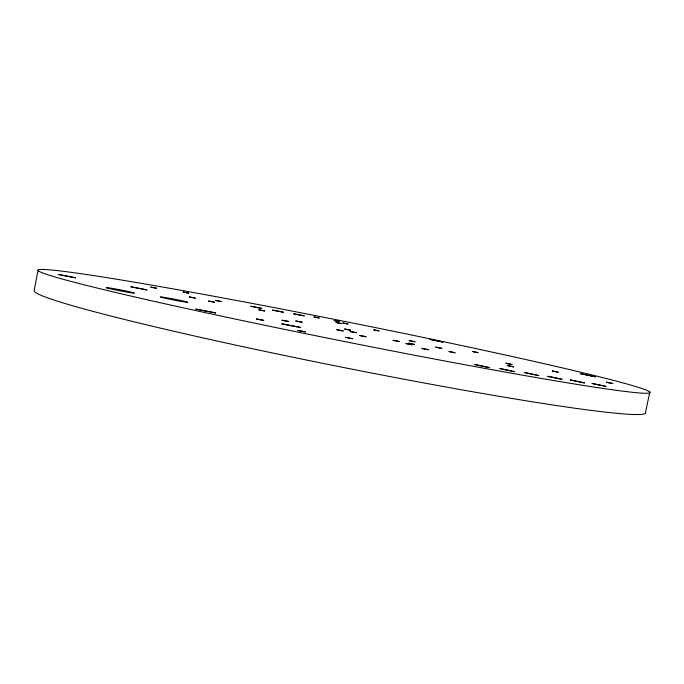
<?xml version="1.0" encoding="UTF-8"?>
<svg xmlns="http://www.w3.org/2000/svg" width="684" height="684" viewBox="0 0 684 684"><rect width="100%" height="100%" fill="white"/><g stroke="black" fill="none" stroke-linecap="round" stroke-linejoin="round"><path stroke-width="1.03" d="M38.073 270.112L34.2 290.469A311.87 14.766 11.3 0 0 342.556 367.308A311.87 14.766 11.3 0 0 645.585 412.093L649.8 391.983M428.406 349.746L421.917 348.438L428.406 349.746M414.342 344.437L408.194 343.248L414.342 344.437M414.957 341.769L409.22 340.666L414.957 341.769M412.281 344.762L406.022 343.556L412.281 344.762M399.276 341.513L393.095 340.324L399.276 341.513M379.022 330.902L373.797 329.885L379.022 330.902M366.043 336.75L359.562 335.493L366.043 336.75M352.636 338.734L345.437 337.349L352.636 338.734M356.347 332.706L350.157 331.509L356.347 332.706M350.618 330.192L344.633 329.038L350.618 330.192M343.163 330.928L336.836 329.714L343.163 330.928M347.925 323.959L342.787 322.968L347.925 323.959M305.355 331.902L297.711 330.44L305.355 331.902M341.333 323.532L336.058 322.515L341.333 323.532M339.178 321.523L334.143 320.548L339.178 321.523M300.199 327.379L281.928 323.874L300.199 327.379M302.089 322.207L295.804 320.993L302.089 322.207M288.631 321.506L282.03 320.232L288.631 321.506M319.18 317.966L314.059 316.966L319.18 317.966M263.673 320.36L256.466 318.975L263.673 320.36M304.235 315.871L293.684 313.828L304.235 315.871M283.304 312.186L272.565 310.108L283.304 312.186M215.631 312.921L195.863 309.134L215.631 312.921M264.623 310.972L258.868 309.852L264.623 310.972M261.758 308.398L250.831 306.278L261.758 308.398M214.537 302.225L208.543 301.063L214.537 302.225M221.317 301.541L215.631 300.438L221.317 301.541M195.308 298.113L189.34 296.95L195.308 298.113M188.63 293.12L183.209 292.068L188.63 293.12M146.915 289.913L130.909 286.81L146.915 289.913M156.499 288.255L150.813 287.152L156.499 288.255M75.539 277.798L58.234 274.455L75.539 277.798M605.973 386.4L592.079 383.467L605.973 386.4M562 379.312L547.747 376.294L562 379.312M584.393 382.92L570.319 379.945L584.393 382.92M538.744 375.567L524.303 372.506L538.744 375.567M514.59 371.677L499.961 368.573L514.59 371.677M606.528 382.176C604.69 382.168 621.97 385.349 606.528 382.176M489.47 367.633L474.645 364.478L489.47 367.633M507.887 365.615L507.109 365.512L513.752 366.915L507.887 365.615M595.431 376.807L580.4 373.661L595.431 376.807M552.86 371.087L552.193 370.993L558.375 372.293L552.86 371.087M506.553 363.341L505.809 363.238L512.145 364.572L506.553 363.341M449.243 351.508C446.156 351.277 464.111 354.492 449.243 351.508M436.118 347.164C432.433 346.754 450.893 350.148 436.118 347.164M473.319 351.636L472.635 351.533L478.159 352.688L473.319 351.636M442.864 342.06L430.031 339.384L442.864 342.06M146.624 299.652A312.058 9.875 11.3 0 0 645.243 393.266A312.058 9.875 11.3 0 0 240.255 301.174A312.058 9.875 11.3 0 0 146.624 299.652M108.269 288.306A14.578 0.504 11 0 0 133.047 293.068A14.578 0.504 11 0 0 120.025 289.802A14.578 0.504 11 0 0 108.269 288.306M162.433 297.608A14.022 0.47 11 0 0 186.21 302.183A14.022 0.47 11 0 0 172.872 298.899A14.022 0.47 11 0 0 162.433 297.608"/></g></svg>
